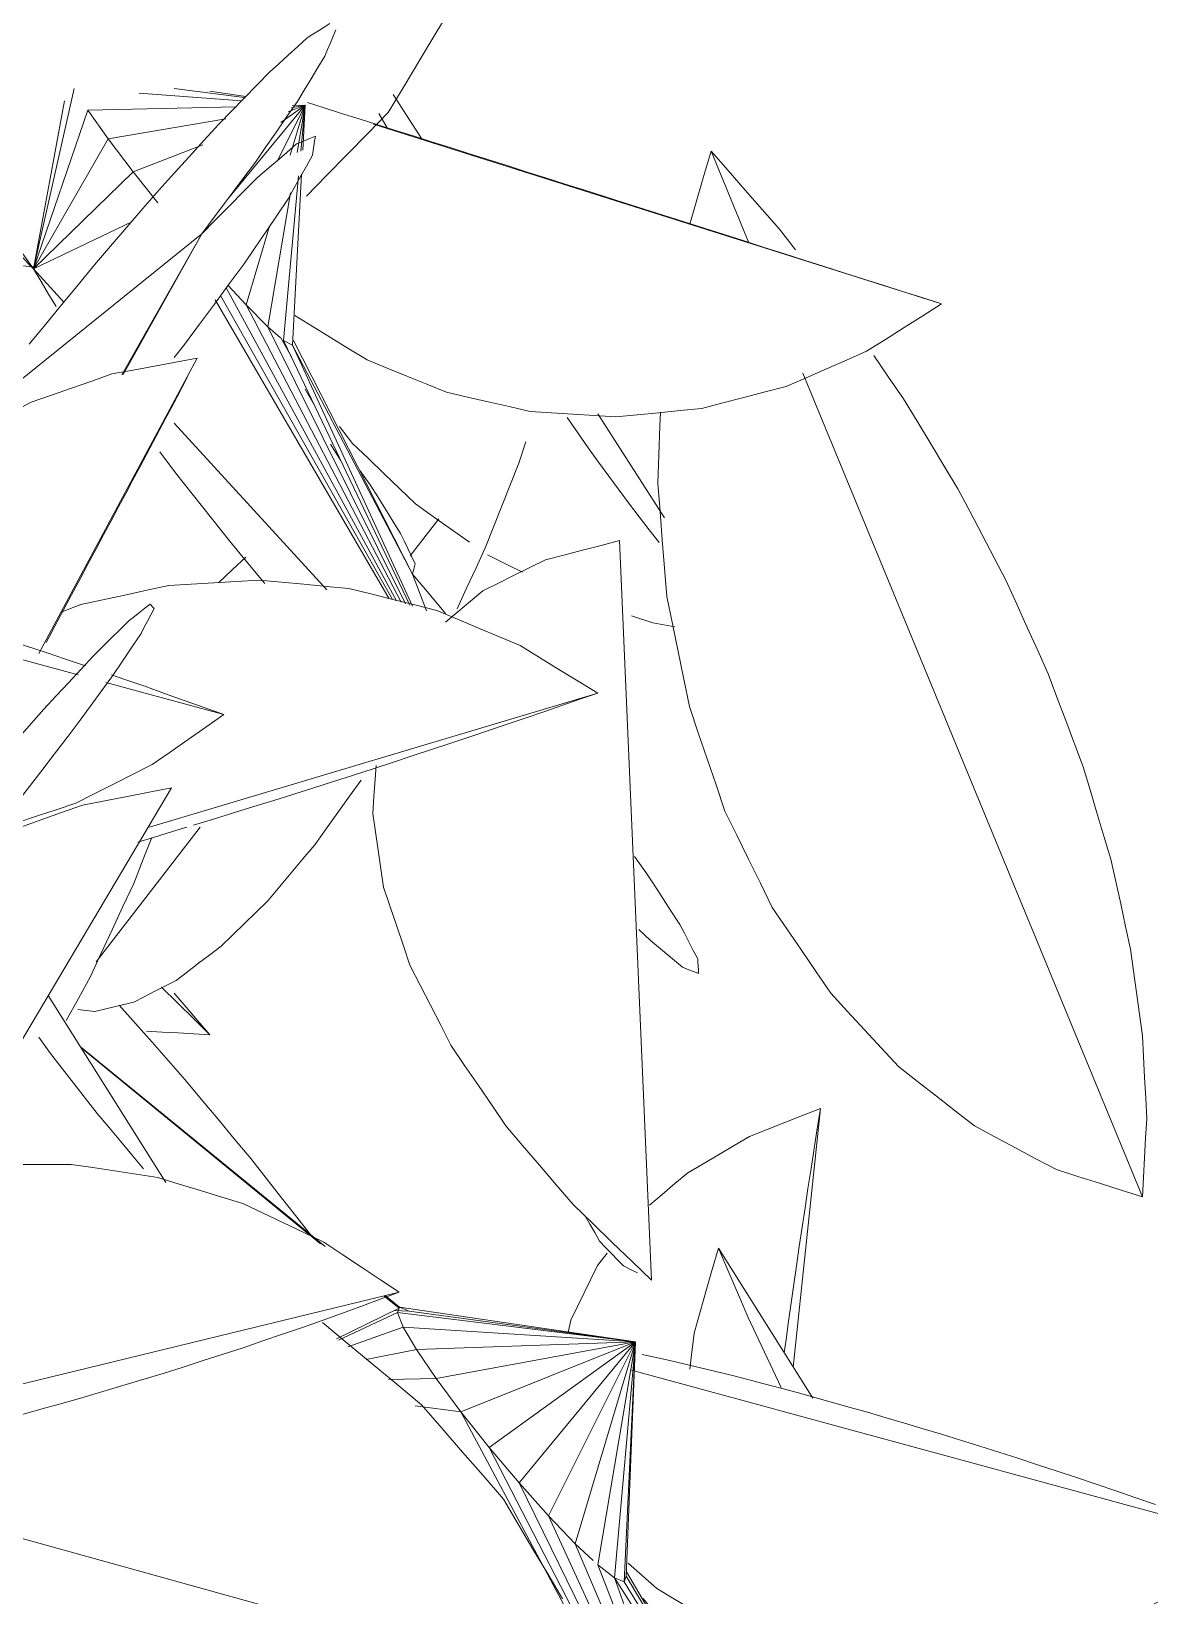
# Model space of a CAD drawing. Header units: metres. Extents: x 13.9 to 26.7, y -0.2 to 3.2.
# Drawn here: x 21.3169 to 21.3698, y 1.6369 to 1.7108 of the extents above; entities that cross this region are included whole.
import ezdxf

# ---------------------------------------------------------------- set-up
doc = ezdxf.new("R2010")
doc.units = ezdxf.units.M
doc.layers.add('Importações nas famílias', color=10, linetype='Continuous', lineweight=5)
doc.layers.add('Vegetação', color=7, linetype='Continuous', lineweight=5)

# ---------------------------------------------------------------- blocks, each defined once
blk = doc.blocks.new('Planta_pergolado_12200 - plantas pergolado_skp_Component_12-V2850-Corte 1')
at = {"layer": 'Importações nas famílias'}
for p, q in [((21.31831, 1.683365), (21.319242, 1.683725)), ((21.34368, 1.679542), (21.322499, 1.673196)), ((21.325522, 1.673581), (21.324574, 1.673293))]:
    blk.add_line(p, q, dxfattribs=at)
at = {"layer": 'Importações nas famílias', "flags": 128}
for points in [[(21.319242, 1.683725), (21.320283, 1.683951), (21.321323, 1.684177), (21.322364, 1.684403), (21.323405, 1.684629)], [(21.323405, 1.684629), (21.324469, 1.684694), (21.325534, 1.684758), (21.326599, 1.684822), (21.327663, 1.684886)], [(21.327663, 1.684886), (21.328727, 1.684787), (21.329791, 1.684688), (21.330855, 1.684589), (21.331919, 1.684489)], [(21.331919, 1.684489), (21.332957, 1.684229), (21.333995, 1.683968), (21.335033, 1.683708), (21.336071, 1.683448)], [(21.336071, 1.683448), (21.337058, 1.683032), (21.338046, 1.682617), (21.339034, 1.682201), (21.340022, 1.681786)], [(21.340022, 1.681786), (21.340936, 1.681225), (21.341851, 1.680664), (21.342765, 1.680103), (21.34368, 1.679542)], [(21.34368, 1.679542), (21.342833, 1.679249), (21.341986, 1.678955), (21.341139, 1.678661), (21.340292, 1.678367)], [(21.340292, 1.678367), (21.339404, 1.678068), (21.338517, 1.677769), (21.337629, 1.67747), (21.336742, 1.677171)], [(21.336742, 1.677171), (21.335824, 1.676869), (21.334906, 1.676568), (21.333988, 1.676266), (21.33307, 1.675965)], [(21.33307, 1.675965), (21.332131, 1.675665), (21.331193, 1.675365), (21.330254, 1.675064), (21.329316, 1.674764)], [(21.329316, 1.674764), (21.328368, 1.674468), (21.327419, 1.674173), (21.326471, 1.673877), (21.325522, 1.673581)], [(21.324252, 1.673196), (21.323626, 1.673006), (21.322679, 1.672718), (21.321948, 1.672496)]]:
    blk.add_lwpolyline(points, dxfattribs=at)
blk = doc.blocks.new('Planta_pergolado_12200 - plantas pergolado_skp_Component_12-V2851-Corte 1')
at = {"layer": 'Importações nas famílias'}
for p, q in [((21.324752, 1.695376), (21.317261, 1.681408)), ((21.30711, 1.685334), (21.307638, 1.686146)), ((21.303123, 1.667808), (21.303048, 1.668637))]:
    blk.add_line(p, q, dxfattribs=at)
at = {"layer": 'Importações nas famílias', "flags": 128}
for points in [[(21.320714, 1.69463), (21.321724, 1.694817), (21.322733, 1.695003), (21.323743, 1.695189), (21.324752, 1.695376)], [(21.316898, 1.693297), (21.317852, 1.69363), (21.318806, 1.693964), (21.31976, 1.694297), (21.320714, 1.69463)], [(21.324273, 1.694464), (21.324033, 1.694008), (21.323793, 1.693553)], [(21.323793, 1.693553), (21.323512, 1.693021), (21.32323, 1.692489), (21.322949, 1.691957), (21.322667, 1.691426)], [(21.313393, 1.691407), (21.314269, 1.691879), (21.315145, 1.692352), (21.316021, 1.692824), (21.316898, 1.693297)], [(21.310282, 1.689004), (21.31106, 1.689605), (21.311838, 1.690206), (21.312615, 1.690806), (21.313393, 1.691407)], [(21.322667, 1.691426), (21.322348, 1.690824), (21.322028, 1.690222), (21.321708, 1.68962), (21.321388, 1.689018)], [(21.307638, 1.686146), (21.308299, 1.686861), (21.30896, 1.687575), (21.309621, 1.68829), (21.310282, 1.689004)], [(21.321388, 1.689018), (21.321034, 1.688353), (21.320679, 1.687688), (21.320324, 1.687022), (21.31997, 1.686357)], [(21.31997, 1.686357), (21.319584, 1.685636), (21.319199, 1.684915), (21.318813, 1.684193), (21.318428, 1.683472)], [(21.318428, 1.683472), (21.318016, 1.682703), (21.317603, 1.681934)]]:
    blk.add_lwpolyline(points, dxfattribs=at)
blk = doc.blocks.new('Planta_pergolado_12200 - plantas pergolado_skp_Component_12-V2852-Corte 1')
at = {"layer": 'Importações nas famílias'}
for p, q in [((21.287726, 1.652357), (21.285959, 1.653798)), ((21.317541, 1.628042), (21.303025, 1.639881)), ((21.303251, 1.634663), (21.302457, 1.635189))]:
    blk.add_line(p, q, dxfattribs=at)
at = {"layer": 'Importações nas famílias', "flags": 128}
for points in [[(21.285959, 1.653798), (21.286717, 1.654005), (21.287474, 1.654213), (21.288231, 1.65442)], [(21.286936, 1.651306), (21.286692, 1.651929), (21.286448, 1.652552), (21.286204, 1.653175), (21.285959, 1.653798)], [(21.3108, 1.643564), (21.311379, 1.642678), (21.311958, 1.641793), (21.312537, 1.640908), (21.313116, 1.640023)], [(21.313116, 1.640023), (21.313596, 1.639066), (21.314077, 1.638109), (21.314558, 1.637152), (21.315039, 1.636195)], [(21.315039, 1.636195), (21.315411, 1.635189), (21.315782, 1.634183), (21.316154, 1.633176), (21.316526, 1.63217)], [(21.306624, 1.632719), (21.305781, 1.633205), (21.304938, 1.633691), (21.304094, 1.634177), (21.303251, 1.634663)], [(21.310156, 1.630955), (21.309273, 1.631396), (21.30839, 1.631837), (21.307507, 1.632278), (21.306624, 1.632719)], [(21.316526, 1.63217), (21.316779, 1.631138), (21.317033, 1.630106), (21.317287, 1.629074), (21.317541, 1.628042)], [(21.313808, 1.62939), (21.312895, 1.629781), (21.311982, 1.630173), (21.311069, 1.630564), (21.310156, 1.630955)], [(21.317541, 1.628042), (21.316607, 1.628379), (21.315674, 1.628716), (21.314741, 1.629053), (21.313808, 1.62939)]]:
    blk.add_lwpolyline(points, dxfattribs=at)
blk = doc.blocks.new('Planta_pergolado_12200 - plantas pergolado_skp_Component_17-V2853-Corte 1')
at = {"layer": 'Importações nas famílias'}
for p, q in [((21.313883, 1.692328), (21.324959, 1.701251)), ((21.321179, 1.694592), (21.324959, 1.701251)), ((21.32125, 1.69461), (21.324959, 1.701251)), ((21.323664, 1.695409), (21.324151, 1.69603))]:
    blk.add_line(p, q, dxfattribs=at)
at = {"layer": 'Importações nas famílias', "flags": 128}
for points in [[(21.331025, 1.711207), (21.330756, 1.711035), (21.330488, 1.710863), (21.330219, 1.710692), (21.32995, 1.71052)], [(21.32995, 1.71052), (21.329502, 1.710114), (21.329054, 1.709709), (21.328606, 1.709303), (21.328158, 1.708897)], [(21.330783, 1.709653), (21.330914, 1.709968), (21.331046, 1.710282), (21.331177, 1.710597), (21.331309, 1.710911)], [(21.329482, 1.707518), (21.329807, 1.708052), (21.330132, 1.708586), (21.330457, 1.709119), (21.330783, 1.709653)], [(21.328158, 1.708897), (21.327561, 1.708286), (21.326965, 1.707674), (21.326368, 1.707062), (21.325771, 1.70645)], [(21.327496, 1.704652), (21.327992, 1.705369), (21.328489, 1.706085), (21.328985, 1.706802), (21.329482, 1.707518)], [(21.325771, 1.70645), (21.325066, 1.705673), (21.324361, 1.704897), (21.323656, 1.70412), (21.32295, 1.703344)], [(21.329443, 1.705508), (21.328982, 1.705111), (21.328521, 1.704715), (21.32806, 1.704319), (21.327599, 1.703923)], [(21.330334, 1.70587), (21.330111, 1.705779), (21.329889, 1.705689), (21.329666, 1.705598), (21.329443, 1.705508)], [(21.330196, 1.704978), (21.330231, 1.705201), (21.330265, 1.705424), (21.3303, 1.705647), (21.330334, 1.70587)], [(21.324959, 1.701251), (21.325593, 1.702101), (21.326228, 1.702952), (21.326862, 1.703802), (21.327496, 1.704652)], [(21.329041, 1.702909), (21.32933, 1.703426), (21.329618, 1.703943), (21.329907, 1.704461), (21.330196, 1.704978)], [(21.327599, 1.703923), (21.326939, 1.703255), (21.326279, 1.702587), (21.325619, 1.701919), (21.324959, 1.701251)], [(21.32295, 1.703344), (21.322185, 1.702456), (21.32142, 1.701567), (21.320655, 1.700679), (21.31989, 1.699791)], [(21.326967, 1.699839), (21.327485, 1.700606), (21.328004, 1.701374), (21.328522, 1.702141), (21.329041, 1.702909)], [(21.31989, 1.699791), (21.319116, 1.698852), (21.318343, 1.697912), (21.31757, 1.696973), (21.316797, 1.696034)], [(21.324151, 1.69603), (21.324855, 1.696982), (21.325559, 1.697934), (21.326263, 1.698886), (21.326967, 1.699839)]]:
    blk.add_lwpolyline(points, dxfattribs=at)
blk = doc.blocks.new('Planta_pergolado_12200 - plantas pergolado_skp_Component_16-V2854-Corte 1')
for name in ['Planta_pergolado_12200 - plantas pergolado_skp_Component_17-V2853-Corte 1', 'Planta_pergolado_12200 - plantas pergolado_skp_Component_12-V2851-Corte 1', 'Planta_pergolado_12200 - plantas pergolado_skp_Component_12-V2850-Corte 1', 'Planta_pergolado_12200 - plantas pergolado_skp_Component_12-V2852-Corte 1']:
    blk.add_blockref(name, (0, 0))
blk = doc.blocks.new('Planta_pergolado_12200 - plantas pergolado_skp_-V2895-Corte 1')
blk.add_blockref('Planta_pergolado_12200 - plantas pergolado_skp_Component_16-V2854-Corte 1', (0, 0))
blk = doc.blocks.new('Planta_pergolado_12200 - plantas pergolado_skp_Component_12-V2707-Corte 1')
at = {"layer": 'Importações nas famílias'}
for p, q in [((21.334302, 1.040599), (21.305162, 1.033516)), ((21.30498, 1.032129), (21.304264, 1.032003))]:
    blk.add_line(p, q, dxfattribs=at)
at = {"layer": 'Importações nas famílias', "flags": 128}
for points in [[(21.313344, 1.046421), (21.313694, 1.046477), (21.314692, 1.046637)], [(21.314692, 1.046637), (21.315717, 1.046639), (21.316741, 1.046642), (21.317765, 1.046644), (21.318789, 1.046646)], [(21.318789, 1.046646), (21.319815, 1.046491), (21.320841, 1.046336), (21.321867, 1.04618), (21.322893, 1.046025)], [(21.322893, 1.046025), (21.323897, 1.045716), (21.324901, 1.045407), (21.325905, 1.045098), (21.326909, 1.044789)], [(21.326909, 1.044789), (21.327867, 1.044333), (21.328826, 1.043877), (21.329784, 1.043421), (21.330742, 1.042966)], [(21.330742, 1.042966), (21.331632, 1.042374), (21.332522, 1.041782), (21.333412, 1.04119), (21.334302, 1.040599)], [(21.334302, 1.040599), (21.33339, 1.040264), (21.332477, 1.039929), (21.331565, 1.039594), (21.330652, 1.039259)], [(21.330652, 1.039259), (21.329718, 1.038938), (21.328784, 1.038616), (21.327849, 1.038295), (21.326915, 1.037973)], [(21.326915, 1.037973), (21.325969, 1.037669), (21.325023, 1.037365), (21.324077, 1.03706), (21.323131, 1.036756)], [(21.323131, 1.036756), (21.322184, 1.036472), (21.321236, 1.036188), (21.320289, 1.035904), (21.319342, 1.03562)], [(21.319342, 1.03562), (21.318405, 1.03536), (21.317467, 1.035099), (21.31653, 1.034839), (21.315592, 1.034578)], [(21.315592, 1.034578), (21.314674, 1.034345), (21.313756, 1.034111), (21.312839, 1.033877), (21.311921, 1.033643)], [(21.311921, 1.033643), (21.311033, 1.033438), (21.310146, 1.033233), (21.309258, 1.033028), (21.308371, 1.032823)], [(21.308371, 1.032823), (21.307523, 1.03265), (21.306675, 1.032476), (21.305827, 1.032303), (21.30498, 1.032129)]]:
    blk.add_lwpolyline(points, dxfattribs=at)
blk = doc.blocks.new('Planta_pergolado_12200 - plantas pergolado_skp_Component_12-V87-Corte 1')
at = {"layer": 'Importações nas famílias'}
blk.add_line((16.543598, 0.869942), (16.565469, 0.833122), dxfattribs=at)
at = {"layer": 'Importações nas famílias', "flags": 128}
for points in [[(16.547801, 0.869132), (16.54675, 0.869334), (16.5457, 0.869537), (16.544649, 0.869739), (16.543598, 0.869942)], [(16.551823, 0.867701), (16.550817, 0.868058), (16.549812, 0.868416), (16.548806, 0.868774), (16.547801, 0.869132)], [(16.555569, 0.865682), (16.554633, 0.866187), (16.553696, 0.866691), (16.552759, 0.867196), (16.551823, 0.867701)], [(16.558953, 0.863123), (16.558107, 0.863763), (16.557261, 0.864403), (16.556415, 0.865042), (16.555569, 0.865682)], [(16.561894, 0.860085), (16.561158, 0.860844), (16.560423, 0.861604), (16.559688, 0.862364), (16.558953, 0.863123)], [(16.564323, 0.856637), (16.563716, 0.857499), (16.563108, 0.858361), (16.562501, 0.859223), (16.561894, 0.860085)], [(16.566184, 0.852862), (16.565719, 0.853806), (16.565253, 0.85475), (16.564788, 0.855694), (16.564323, 0.856637)], [(16.567432, 0.848848), (16.56712, 0.849851), (16.566808, 0.850855), (16.566496, 0.851859), (16.566184, 0.852862)], [(16.56804, 0.844688), (16.567888, 0.845728), (16.567736, 0.846768), (16.567584, 0.847808), (16.567432, 0.848848)], [(16.568015, 0.842585), (16.568027, 0.843637), (16.56804, 0.844688)]]:
    blk.add_lwpolyline(points, dxfattribs=at)
blk = doc.blocks.new('Planta_pergolado_12200 - plantas pergolado_skp_Component_17-V2938-Corte 1')
at = {"layer": 'Importações nas famílias', "flags": 128}
for points in [[(21.322522, 1.683746), (21.322275, 1.683554), (21.322029, 1.683362), (21.321783, 1.68317), (21.321536, 1.682978)], [(21.322711, 1.683536), (21.322664, 1.683589), (21.322616, 1.683641), (21.322569, 1.683694), (21.322522, 1.683746)], [(21.321536, 1.682978), (21.321108, 1.682554), (21.32068, 1.682131), (21.320251, 1.681707), (21.319823, 1.681283)], [(21.322093, 1.682362), (21.322248, 1.682655), (21.322402, 1.682949), (21.322557, 1.683243), (21.322711, 1.683536)], [(21.320709, 1.680303), (21.321055, 1.680818), (21.321401, 1.681332), (21.321747, 1.681847), (21.322093, 1.682362)], [(21.319823, 1.681283), (21.319242, 1.680657), (21.318661, 1.680031), (21.31808, 1.679404), (21.317499, 1.678778)], [(21.318653, 1.6775), (21.319167, 1.678201), (21.319681, 1.678902), (21.320195, 1.679602), (21.320709, 1.680303)], [(21.317499, 1.678778), (21.316804, 1.677992), (21.31611, 1.677205), (21.315415, 1.676419), (21.314721, 1.675633)], [(21.316065, 1.674145), (21.316712, 1.674984), (21.317359, 1.675823), (21.318006, 1.676662), (21.318653, 1.6775)]]:
    blk.add_lwpolyline(points, dxfattribs=at)
blk = doc.blocks.new('Planta_pergolado_12200 - plantas pergolado_skp_Component_16-V2939-Corte 1')
for name, p in [('Planta_pergolado_12200 - plantas pergolado_skp_Component_17-V2938-Corte 1', (0, 0)), ('Planta_pergolado_12200 - plantas pergolado_skp_Component_12-V2707-Corte 1', (0, 0.610611))]:
    blk.add_blockref(name, p)
at = {"extrusion": (0, 0, -1), "zscale": -1}
blk.add_blockref('Planta_pergolado_12200 - plantas pergolado_skp_Component_12-V87-Corte 1', (-37.867133, 0.805115), dxfattribs=at)
blk = doc.blocks.new('Planta_pergolado_12200 - plantas pergolado_skp_-V2967-Corte 1')
blk.add_blockref('Planta_pergolado_12200 - plantas pergolado_skp_Component_16-V2939-Corte 1', (0, 0))
blk = doc.blocks.new('Planta_pergolado_12200 - plantas pergolado_skp_-V2968-Corte 1')
for name in ['Planta_pergolado_12200 - plantas pergolado_skp_-V2967-Corte 1', 'Planta_pergolado_12200 - plantas pergolado_skp_-V2895-Corte 1']:
    blk.add_blockref(name, (0, 0))
blk = doc.blocks.new('Planta_pergolado_12200 - plantas pergolado_skp_Component_12-V1070-Corte 1')
at = {"layer": 'Importações nas famílias'}
for p, q in [((16.555806, 1.715436), (16.556587, 1.715682)), ((16.526616, 1.706165), (16.553465, 1.714662))]:
    blk.add_line(p, q, dxfattribs=at)
at = {"layer": 'Importações nas famílias', "flags": 128}
for points in [[(16.552475, 1.714385), (16.553307, 1.714648), (16.55414, 1.71491), (16.554973, 1.715173), (16.555806, 1.715436)], [(16.548972, 1.713277), (16.549847, 1.713554), (16.550723, 1.713831), (16.551599, 1.714108), (16.552475, 1.714385)], [(16.545337, 1.712126), (16.546246, 1.712414), (16.547154, 1.712702), (16.548063, 1.712989), (16.548972, 1.713277)], [(16.54161, 1.710943), (16.542542, 1.711239), (16.543473, 1.711534), (16.544405, 1.71183), (16.545337, 1.712126)], [(16.537832, 1.709742), (16.538777, 1.710042), (16.539721, 1.710343), (16.540665, 1.710643), (16.54161, 1.710943)], [(16.534046, 1.708537), (16.534993, 1.708838), (16.535939, 1.709139), (16.536886, 1.709441), (16.537832, 1.709742)], [(16.530294, 1.70734), (16.531232, 1.707639), (16.53217, 1.707938), (16.533108, 1.708237), (16.534046, 1.708537)], [(16.526616, 1.706165), (16.527536, 1.706459), (16.528455, 1.706752), (16.529374, 1.707046), (16.530294, 1.70734)], [(16.530156, 1.703922), (16.529271, 1.704482), (16.528386, 1.705043), (16.527501, 1.705604), (16.526616, 1.706165)], [(16.557187, 1.705611), (16.556363, 1.705106), (16.555497, 1.704575), (16.554632, 1.704045), (16.553766, 1.703514)], [(16.533962, 1.70226), (16.533011, 1.702675), (16.532059, 1.703091), (16.531108, 1.703506), (16.530156, 1.703922)], [(16.553766, 1.703514), (16.552829, 1.703131), (16.551892, 1.702748), (16.550954, 1.702365), (16.550017, 1.701982)], [(16.537946, 1.701218), (16.53695, 1.701478), (16.535954, 1.701739), (16.534958, 1.701999), (16.533962, 1.70226)], [(16.550017, 1.701982), (16.54903, 1.701756), (16.548043, 1.70153), (16.547056, 1.701304), (16.546068, 1.701078)], [(16.542013, 1.700821), (16.540996, 1.70092), (16.539979, 1.701019), (16.538963, 1.701119), (16.537946, 1.701218)], [(16.546068, 1.701078), (16.545055, 1.701013), (16.544041, 1.700949), (16.543027, 1.700885), (16.542013, 1.700821)]]:
    blk.add_lwpolyline(points, dxfattribs=at)
blk = doc.blocks.new('Planta_pergolado_12200 - plantas pergolado_skp_Component_12-V1071-Corte 1')
at = {"layer": 'Importações nas famílias'}
for p, q in [((16.55117, 1.713935), (16.552534, 1.716066)), ((16.552826, 1.714485), (16.553219, 1.715174)), ((16.539712, 1.696043), (16.542867, 1.70097)), ((16.55507, 1.700373), (16.554454, 1.699561)), ((16.541277, 1.69141), (16.540268, 1.691077)), ((16.540268, 1.691077), (16.53923, 1.690893))]:
    blk.add_line(p, q, dxfattribs=at)
at = {"layer": 'Importações nas famílias', "flags": 128}
for points in [[(16.543312, 1.69935), (16.54381, 1.700071), (16.544308, 1.700793)], [(16.541371, 1.696689), (16.541856, 1.697354), (16.542341, 1.698019), (16.542827, 1.698685), (16.543312, 1.69935)], [(16.554454, 1.699561), (16.553711, 1.698847), (16.552969, 1.698132), (16.552226, 1.697417), (16.551483, 1.696703)], [(16.539968, 1.694883), (16.540435, 1.695485), (16.540903, 1.696087), (16.541371, 1.696689)], [(16.551483, 1.696703), (16.550631, 1.696102), (16.549778, 1.695502), (16.548926, 1.694901)], [(16.548074, 1.6943), (16.547132, 1.693828), (16.546428, 1.693475)]]:
    blk.add_lwpolyline(points, dxfattribs=at)
blk = doc.blocks.new('Planta_pergolado_12200 - plantas pergolado_skp_Component_17-V3390-Corte 1')
at = {"layer": 'Importações nas famílias'}
for p, q in [((21.317007, 1.699598), (21.306875, 1.713852)), ((21.31893, 1.708137), (21.317007, 1.699598)), ((21.326965, 1.707707), (21.323664, 1.708134)), ((21.318476, 1.70754), (21.317007, 1.699598)), ((21.326859, 1.707554), (21.322008, 1.70791)), ((21.327047, 1.707754), (21.325349, 1.708008)), ((21.319582, 1.707102), (21.317007, 1.699598)), ((21.3266, 1.707261), (21.319582, 1.707102)), ((21.319582, 1.707102), (21.320533, 1.705754)), ((21.326104, 1.706699), (21.320533, 1.705754)), ((21.329847, 1.707334), (21.326223, 1.702952)), ((21.329847, 1.707334), (21.328544, 1.704715)), ((21.329847, 1.707334), (21.328697, 1.706515)), ((21.329847, 1.707334), (21.329051, 1.707025)), ((21.329847, 1.707334), (21.329149, 1.70497)), ((21.329847, 1.707334), (21.329187, 1.707222)), ((21.329847, 1.707334), (21.329255, 1.70732)), ((21.329847, 1.707334), (21.329472, 1.705102)), ((21.329651, 1.705174), (21.329847, 1.707334)), ((21.329847, 1.707334), (21.329735, 1.705209)), ((21.320533, 1.705754), (21.317007, 1.699598)), ((21.320533, 1.705754), (21.321718, 1.704184)), ((21.325008, 1.705459), (21.321718, 1.704184)), ((21.321718, 1.704184), (21.317007, 1.699598)), ((21.321718, 1.704184), (21.322881, 1.702719)), ((21.328835, 1.69621), (21.329544, 1.703996)), ((21.329676, 1.704074), (21.329251, 1.695988)), ((21.329153, 1.703203), (21.328088, 1.69686)), ((21.321656, 1.701828), (21.317007, 1.699598)), ((21.328161, 1.701624), (21.32706, 1.697895)), ((21.317007, 1.699598), (21.318445, 1.698024)), ((21.326111, 1.698711), (21.334169, 1.68391)), ((21.32706, 1.697895), (21.326198, 1.698833)), ((21.333828, 1.683997), (21.325591, 1.698143)), ((21.32585, 1.698344), (21.333976, 1.683968)), ((21.334386, 1.683838), (21.32706, 1.697895)), ((21.328088, 1.69686), (21.32706, 1.697895)), ((21.334602, 1.683766), (21.328088, 1.69686)), ((21.328685, 1.696341), (21.328088, 1.69686)), ((21.329201, 1.695442), (21.3287, 1.696341)), ((21.328835, 1.69621), (21.329251, 1.695988)), ((21.328835, 1.69621), (21.334792, 1.683702)), ((21.329251, 1.695988), (21.334929, 1.68516)), ((21.329251, 1.695988), (21.33493, 1.683656)), ((21.334929, 1.68516), (21.329305, 1.69621)), ((21.330285, 1.693166), (21.329853, 1.69391)), ((21.323664, 1.692311), (21.330876, 1.684416)), ((21.331526, 1.69056), (21.33105, 1.691315)), ((21.32298, 1.690943), (21.323726, 1.689953)), ((21.332919, 1.689389), (21.332443, 1.690064)), ((21.327134, 1.68568), (21.32794, 1.684718)), ((21.334929, 1.68516), (21.33559, 1.683436)), ((21.34598, 1.671039), (21.345423, 1.671815)), ((21.345629, 1.668369), (21.346171, 1.667835))]:
    blk.add_line(p, q, dxfattribs=at)
at = {"layer": 'Importações nas famílias', "flags": 128}
for points in [[(21.30405, 1.714619), (21.304763, 1.713703), (21.305477, 1.712787)], [(21.305477, 1.712787), (21.306245, 1.711845), (21.307014, 1.710903), (21.307782, 1.709961), (21.308551, 1.709019)], [(21.308551, 1.709019), (21.309322, 1.708116), (21.310093, 1.707212), (21.310864, 1.706309), (21.311635, 1.705405)], [(21.311635, 1.705405), (21.312356, 1.704602), (21.313077, 1.703799), (21.313798, 1.702995), (21.314519, 1.702192)], [(21.314519, 1.702192), (21.315141, 1.701543), (21.315763, 1.700895), (21.316385, 1.700246), (21.317007, 1.699598)], [(21.317007, 1.699598), (21.317365, 1.699004), (21.317722, 1.69841), (21.318079, 1.697816)], [(21.323726, 1.689953), (21.324578, 1.688885), (21.32543, 1.687816), (21.326282, 1.686748), (21.327134, 1.68568)], [(21.334365, 1.687095), (21.334003, 1.687668), (21.333642, 1.688242), (21.33328, 1.688815), (21.332919, 1.689389)], [(21.335051, 1.685652), (21.334879, 1.686013), (21.334708, 1.686373), (21.334536, 1.686734), (21.334365, 1.687095)], [(21.334929, 1.68516), (21.33496, 1.685283), (21.33499, 1.685406), (21.33502, 1.685529), (21.335051, 1.685652)], [(21.336482, 1.683308), (21.335706, 1.684234), (21.334929, 1.68516)], [(21.347568, 1.668591), (21.347171, 1.669203), (21.346774, 1.669815), (21.346377, 1.670427), (21.34598, 1.671039)], [(21.348411, 1.666968), (21.3482, 1.667374), (21.34799, 1.66778), (21.347779, 1.668185), (21.347568, 1.668591)], [(21.346171, 1.667835), (21.34655, 1.667521), (21.34693, 1.667206), (21.347309, 1.666892), (21.347688, 1.666577)], [(21.348452, 1.666282), (21.348442, 1.666453), (21.348432, 1.666625), (21.348422, 1.666797), (21.348411, 1.666968)], [(21.347688, 1.666577), (21.347879, 1.666503), (21.34807, 1.666429), (21.348261, 1.666356), (21.348452, 1.666282)]]:
    blk.add_lwpolyline(points, dxfattribs=at)
blk = doc.blocks.new('Planta_pergolado_12200 - plantas pergolado_skp_Component_16-V3391-Corte 1')
blk.add_blockref('Planta_pergolado_12200 - plantas pergolado_skp_Component_17-V3390-Corte 1', (0, 0))
at = {"extrusion": (0, 0, -1), "zscale": -0.9999999999999999}
for name in ['Planta_pergolado_12200 - plantas pergolado_skp_Component_12-V1070-Corte 1', 'Planta_pergolado_12200 - plantas pergolado_skp_Component_12-V1071-Corte 1']:
    blk.add_blockref(name, (-37.88655, -0.008219), dxfattribs=at)
blk = doc.blocks.new('Planta_pergolado_12200 - plantas pergolado_skp_Component_12-V3400-Corte 1')
at = {"layer": 'Importações nas famílias'}
blk.add_line((21.323664, 1.665351), (21.325346, 1.663377), dxfattribs=at)
at = {"layer": 'Importações nas famílias', "flags": 128}
for points in [[(21.325346, 1.663377), (21.324584, 1.664132), (21.323822, 1.664888), (21.32306, 1.665643)], [(21.322347, 1.663559), (21.323097, 1.663513), (21.323847, 1.663468), (21.324596, 1.663422), (21.325346, 1.663377)]]:
    blk.add_lwpolyline(points, dxfattribs=at)
blk = doc.blocks.new('Planta_pergolado_12200 - plantas pergolado_skp_Component_12-V3401-Corte 1')
at = {"layer": 'Importações nas famílias'}
for p, q in [((21.352921, 1.64767), (21.354208, 1.659898)), ((21.344133, 1.653054), (21.343669, 1.652469)), ((21.342417, 1.649893), (21.342284, 1.6493)), ((21.3525, 1.648339), (21.352584, 1.648973))]:
    blk.add_line(p, q, dxfattribs=at)
at = {"layer": 'Importações nas famílias', "flags": 128}
for points in [[(21.354208, 1.659898), (21.35337, 1.659566), (21.352531, 1.659233), (21.351693, 1.658901), (21.350855, 1.658568)], [(21.353619, 1.656115), (21.353766, 1.657061), (21.353913, 1.658007), (21.35406, 1.658952), (21.354208, 1.659898)], [(21.350855, 1.658568), (21.350126, 1.658141), (21.349397, 1.657713), (21.348667, 1.657286), (21.347938, 1.656858)], [(21.347938, 1.656858), (21.347334, 1.656346), (21.346731, 1.655834), (21.346127, 1.655322)], [(21.353076, 1.65246), (21.353212, 1.653373), (21.353348, 1.654287), (21.353484, 1.655201), (21.353619, 1.656115)], [(21.343669, 1.652469), (21.343356, 1.651825), (21.343043, 1.651181), (21.34273, 1.650537), (21.342417, 1.649893)], [(21.352584, 1.648973), (21.352707, 1.649845), (21.35283, 1.650716), (21.352953, 1.651588), (21.353076, 1.65246)], [(21.349652, 1.631854), (21.350391, 1.63125), (21.351131, 1.630646)]]:
    blk.add_lwpolyline(points, dxfattribs=at)
blk = doc.blocks.new('Planta_pergolado_12200 - plantas pergolado_skp_Component_12-V3402-Corte 1')
at = {"layer": 'Importações nas famílias'}
for p, q in [((21.37057, 1.640644), (21.345273, 1.647524)), ((21.371336, 1.637146), (21.372122, 1.637695)), ((21.360227, 1.633466), (21.360876, 1.633572)), ((21.363056, 1.633931), (21.364, 1.634087))]:
    blk.add_line(p, q, dxfattribs=at)
at = {"layer": 'Importações nas famílias', "flags": 128}
for points in [[(21.347098, 1.647983), (21.346442, 1.648123), (21.345785, 1.648263)], [(21.34999, 1.647288), (21.349267, 1.647462), (21.348544, 1.647635), (21.347821, 1.647809), (21.347098, 1.647983)], [(21.353116, 1.646469), (21.352334, 1.646674), (21.351553, 1.646879), (21.350771, 1.647084), (21.34999, 1.647288)], [(21.356443, 1.645533), (21.355611, 1.645767), (21.354779, 1.646001), (21.353948, 1.646235), (21.353116, 1.646469)], [(21.359932, 1.644492), (21.35906, 1.644752), (21.358188, 1.645012), (21.357315, 1.645273), (21.356443, 1.645533)], [(21.363546, 1.643356), (21.362643, 1.64364), (21.361739, 1.643924), (21.360836, 1.644208), (21.359932, 1.644492)], [(21.367244, 1.642138), (21.36632, 1.642443), (21.365395, 1.642747), (21.364471, 1.643051), (21.363546, 1.643356)], [(21.37005, 1.641174), (21.369115, 1.641495), (21.368179, 1.641817), (21.367244, 1.642138)], [(21.345121, 1.638398), (21.345796, 1.637802), (21.346471, 1.637207)], [(21.346471, 1.637207), (21.347239, 1.636747), (21.348007, 1.636287), (21.348774, 1.635827), (21.349542, 1.635368)], [(21.367732, 1.635323), (21.368633, 1.635779), (21.369534, 1.636235), (21.370435, 1.63669), (21.371336, 1.637146)], [(21.349542, 1.635368), (21.350385, 1.635054), (21.351227, 1.634741), (21.35207, 1.634427), (21.352912, 1.634114)], [(21.364, 1.634087), (21.364933, 1.634396), (21.365866, 1.634705), (21.366799, 1.635014), (21.367732, 1.635323)], [(21.352912, 1.634114), (21.35381, 1.633954), (21.354707, 1.633794), (21.355604, 1.633634), (21.356502, 1.633475)], [(21.356502, 1.633475), (21.357433, 1.633472), (21.358364, 1.63347), (21.359296, 1.633468), (21.360227, 1.633466)]]:
    blk.add_lwpolyline(points, dxfattribs=at)
blk = doc.blocks.new('Planta_pergolado_12200 - plantas pergolado_skp_Component_12-V3403-Corte 1')
at = {"layer": 'Importações nas famílias'}
blk.add_line((21.353846, 1.646201), (21.349385, 1.653289), dxfattribs=at)
at = {"layer": 'Importações nas famílias', "flags": 128}
for points in [[(21.349385, 1.653289), (21.349098, 1.652288), (21.348811, 1.651286), (21.348525, 1.650284), (21.348238, 1.649282)], [(21.350779, 1.650049), (21.350431, 1.650859), (21.350082, 1.651669), (21.349733, 1.652479), (21.349385, 1.653289)], [(21.352348, 1.646703), (21.351956, 1.64754), (21.351564, 1.648376), (21.351171, 1.649213), (21.350779, 1.650049)], [(21.348238, 1.649282), (21.348111, 1.648244), (21.348029, 1.647578)], [(21.348997, 1.635757), (21.349349, 1.634753), (21.3497, 1.633749), (21.350052, 1.632746)], [(21.350052, 1.632746), (21.350552, 1.631802), (21.351052, 1.630858)], [(21.360961, 1.631509), (21.360519, 1.632191), (21.359983, 1.633018)]]:
    blk.add_lwpolyline(points, dxfattribs=at)
blk = doc.blocks.new('Planta_pergolado_12200 - plantas pergolado_skp_Component_12-V3404-Corte 1')
at = {"layer": 'Importações nas famílias'}
for p, q in [((21.33996, 1.690419), (21.340291, 1.691416)), ((21.336163, 1.687784), (21.334808, 1.686031)), ((21.324883, 1.673196), (21.319965, 1.666835))]:
    blk.add_line(p, q, dxfattribs=at)
at = {"layer": 'Importações nas famílias', "flags": 128}
for points in [[(21.338381, 1.686437), (21.338776, 1.687433), (21.339171, 1.688428), (21.339566, 1.689424), (21.33996, 1.690419)], [(21.327044, 1.685972), (21.326404, 1.685375), (21.325764, 1.684778)], [(21.337032, 1.683523), (21.337482, 1.684495), (21.337932, 1.685466), (21.338381, 1.686437)], [(21.330303, 1.672363), (21.330851, 1.67313), (21.331399, 1.673897), (21.331947, 1.674664), (21.332495, 1.675431)], [(21.328081, 1.669722), (21.328636, 1.670382), (21.329192, 1.671043), (21.329748, 1.671703), (21.330303, 1.672363)], [(21.325879, 1.66757), (21.32643, 1.668108), (21.32698, 1.668646), (21.32753, 1.669184), (21.328081, 1.669722)], [(21.323751, 1.665957), (21.324283, 1.66636), (21.324815, 1.666763), (21.325347, 1.667166), (21.325879, 1.66757)], [(21.321745, 1.664921), (21.322246, 1.66518), (21.322748, 1.665439), (21.323249, 1.665698), (21.323751, 1.665957)], [(21.319098, 1.664575), (21.319504, 1.664531), (21.319909, 1.664487)], [(21.319909, 1.664487), (21.320368, 1.664595), (21.320827, 1.664704), (21.321286, 1.664812), (21.321745, 1.664921)]]:
    blk.add_lwpolyline(points, dxfattribs=at)
blk = doc.blocks.new('Planta_pergolado_12200 - plantas pergolado_skp_Component_17-V3405-Corte 1')
at = {"layer": 'Importações nas famílias'}
for p, q in [((21.330797, 1.653371), (21.319224, 1.662814)), ((21.31924, 1.662789), (21.33058, 1.653494)), ((21.33429, 1.650453), (21.331339, 1.649011)), ((21.333567, 1.651046), (21.33429, 1.650453)), ((21.334309, 1.650505), (21.33363, 1.65106)), ((21.33429, 1.650453), (21.334214, 1.650246)), ((21.334309, 1.650505), (21.33429, 1.650453)), ((21.345464, 1.648867), (21.334309, 1.650505)), ((21.334767, 1.650322), (21.334309, 1.650505)), ((21.334214, 1.650246), (21.331426, 1.648949)), ((21.334072, 1.650347), (21.334767, 1.650322)), ((21.345464, 1.648867), (21.334214, 1.650246)), ((21.334214, 1.650246), (21.334486, 1.649562)), ((21.345464, 1.648867), (21.334767, 1.650322)), ((21.334486, 1.649562), (21.331876, 1.648632)), ((21.345464, 1.648867), (21.334486, 1.649562)), ((21.334486, 1.649562), (21.335109, 1.6485)), ((21.335109, 1.6485), (21.332729, 1.64803)), ((21.345464, 1.648867), (21.335109, 1.6485)), ((21.335109, 1.6485), (21.336039, 1.647132)), ((21.345464, 1.648867), (21.336039, 1.647132)), ((21.345464, 1.648867), (21.337213, 1.645552)), ((21.345464, 1.648867), (21.338552, 1.643867)), ((21.345464, 1.648867), (21.339963, 1.642191)), ((21.345464, 1.648867), (21.34135, 1.64064)), ((21.345464, 1.648867), (21.34262, 1.639319)), ((21.343685, 1.638318), (21.345464, 1.648867)), ((21.345464, 1.648867), (21.344473, 1.637704)), ((21.345464, 1.648867), (21.344931, 1.637521)), ((21.345464, 1.648867), (21.345026, 1.63778)), ((21.336039, 1.647132), (21.333786, 1.647076)), ((21.336039, 1.647132), (21.337213, 1.645552)), ((21.337213, 1.645552), (21.335053, 1.645839)), ((21.344303, 1.632278), (21.337213, 1.645552)), ((21.338552, 1.643867), (21.337213, 1.645552)), ((21.339963, 1.642191), (21.338552, 1.643867)), ((21.338552, 1.643867), (21.344711, 1.631918)), ((21.34135, 1.64064), (21.339963, 1.642191)), ((21.339963, 1.642191), (21.345021, 1.63188)), ((21.3454, 1.631833), (21.34135, 1.64064)), ((21.34262, 1.639319), (21.34135, 1.64064)), ((21.345824, 1.631781), (21.34262, 1.639319)), ((21.343471, 1.638519), (21.34262, 1.639319)), ((21.343685, 1.638318), (21.344473, 1.637704)), ((21.343685, 1.638318), (21.346311, 1.631577)), ((21.34914, 1.631029), (21.345035, 1.637988)), ((21.344473, 1.637704), (21.344931, 1.637521)), ((21.344473, 1.637704), (21.348657, 1.631142)), ((21.344473, 1.637704), (21.346656, 1.631611)), ((21.344931, 1.637521), (21.345026, 1.63778)), ((21.348887, 1.631088), (21.344931, 1.637521)), ((21.349055, 1.631049), (21.345026, 1.63778))]:
    blk.add_line(p, q, dxfattribs=at)
at = {"layer": 'Importações nas famílias', "flags": 128}
for points in [[(21.324164, 1.661275), (21.323388, 1.662154), (21.322612, 1.663032), (21.321835, 1.663911), (21.321059, 1.66479)], [(21.327277, 1.657535), (21.326499, 1.65847), (21.325721, 1.659405), (21.324942, 1.66034), (21.324164, 1.661275)], [(21.330187, 1.653824), (21.32946, 1.654752), (21.328732, 1.65568), (21.328005, 1.656607), (21.327277, 1.657535)], [(21.348795, 1.632994), (21.348053, 1.633928), (21.347312, 1.634862), (21.34657, 1.635796), (21.345828, 1.636731)], [(21.350097, 1.631241), (21.349446, 1.632117), (21.348795, 1.632994)]]:
    blk.add_lwpolyline(points, dxfattribs=at)
blk = doc.blocks.new('Planta_pergolado_12200 - plantas pergolado_skp_Component_16-V3406-Corte 1')
for name in ['Planta_pergolado_12200 - plantas pergolado_skp_Component_12-V3404-Corte 1', 'Planta_pergolado_12200 - plantas pergolado_skp_Component_12-V3400-Corte 1', 'Planta_pergolado_12200 - plantas pergolado_skp_Component_17-V3405-Corte 1', 'Planta_pergolado_12200 - plantas pergolado_skp_Component_12-V3401-Corte 1', 'Planta_pergolado_12200 - plantas pergolado_skp_Component_12-V3403-Corte 1', 'Planta_pergolado_12200 - plantas pergolado_skp_Component_12-V3402-Corte 1']:
    blk.add_blockref(name, (0, 0))
blk = doc.blocks.new('Planta_pergolado_12200 - plantas pergolado_skp_-V3430-Corte 1')
for name in ['Planta_pergolado_12200 - plantas pergolado_skp_Component_16-V3391-Corte 1', 'Planta_pergolado_12200 - plantas pergolado_skp_Component_16-V3406-Corte 1']:
    blk.add_blockref(name, (0, 0))
blk = doc.blocks.new('Planta_pergolado_12200 - plantas pergolado_skp_Component_12-V3485-Corte 1')
at = {"layer": 'Importações nas famílias'}
for p, q in [((21.298379, 1.686994), (21.297723, 1.687134)), ((21.319116, 1.680399), (21.298849, 1.685911)), ((21.319461, 1.680828), (21.318525, 1.68115)), ((21.326009, 1.678524), (21.320428, 1.680042)), ((21.303351, 1.673438), (21.304193, 1.673125)), ((21.311508, 1.672477), (21.312139, 1.672581))]:
    blk.add_line(p, q, dxfattribs=at)
at = {"layer": 'Importações nas famílias', "flags": 128}
for points in [[(21.301271, 1.6863), (21.300548, 1.686473), (21.299825, 1.686647), (21.299102, 1.68682), (21.298379, 1.686994)], [(21.304397, 1.68548), (21.303616, 1.685685), (21.302834, 1.68589), (21.302052, 1.686095), (21.301271, 1.6863)], [(21.307724, 1.684545), (21.306892, 1.684778), (21.306061, 1.685012), (21.305229, 1.685246), (21.304397, 1.68548)], [(21.311213, 1.683503), (21.310341, 1.683763), (21.309469, 1.684024), (21.308596, 1.684284), (21.307724, 1.684545)], [(21.314827, 1.682367), (21.313924, 1.682651), (21.31302, 1.682935), (21.312117, 1.683219), (21.311213, 1.683503)], [(21.318525, 1.68115), (21.317601, 1.681454), (21.316676, 1.681758), (21.315752, 1.682063), (21.314827, 1.682367)], [(21.322266, 1.679864), (21.321331, 1.680185), (21.3207, 1.680402)], [(21.326009, 1.678524), (21.325073, 1.678859), (21.324138, 1.679194), (21.323202, 1.679529), (21.322266, 1.679864)], [(21.322617, 1.676157), (21.323465, 1.676749), (21.324313, 1.677341), (21.325161, 1.677933), (21.326009, 1.678524)], [(21.319013, 1.674334), (21.319914, 1.67479), (21.320815, 1.675246), (21.321716, 1.675702), (21.322617, 1.676157)], [(21.315281, 1.673098), (21.316214, 1.673407), (21.317147, 1.673716), (21.31808, 1.674025), (21.319013, 1.674334)], [(21.304193, 1.673125), (21.305091, 1.672965), (21.305988, 1.672805), (21.306886, 1.672646), (21.307783, 1.672486)], [(21.307783, 1.672486), (21.308714, 1.672484), (21.309645, 1.672481), (21.310577, 1.672479), (21.311508, 1.672477)]]:
    blk.add_lwpolyline(points, dxfattribs=at)
blk = doc.blocks.new('Planta_pergolado_12200 - plantas pergolado_skp_Component_12-V3486-Corte 1')
at = {"layer": 'Importações nas famílias'}
for p, q in [((21.305127, 1.685212), (21.300666, 1.692301)), ((21.323266, 1.656392), (21.3177, 1.665235)), ((21.317811, 1.662506), (21.317258, 1.663264))]:
    blk.add_line(p, q, dxfattribs=at)
at = {"layer": 'Importações nas famílias', "flags": 128}
for points in [[(21.300608, 1.692099), (21.300379, 1.691299), (21.300093, 1.690297), (21.299806, 1.689295), (21.299519, 1.688294)], [(21.302061, 1.68906), (21.301712, 1.68987), (21.301363, 1.69068), (21.301014, 1.691491), (21.300666, 1.692301)], [(21.303629, 1.685714), (21.303237, 1.686551), (21.302845, 1.687387), (21.302453, 1.688224), (21.302061, 1.68906)], [(21.299519, 1.688294), (21.299392, 1.687255), (21.29931, 1.686589)], [(21.30063, 1.673764), (21.300982, 1.672761), (21.301333, 1.671757)], [(21.301333, 1.671757), (21.301833, 1.670813), (21.302333, 1.66987), (21.302833, 1.668926), (21.303333, 1.667982)], [(21.303333, 1.667982), (21.30397, 1.66712), (21.304606, 1.666258), (21.305243, 1.665397)], [(21.320023, 1.659666), (21.31947, 1.660376), (21.318917, 1.661086), (21.318364, 1.661796), (21.317811, 1.662506)], [(21.322209, 1.657047), (21.321663, 1.657701), (21.321116, 1.658356), (21.32057, 1.659011), (21.320023, 1.659666)], [(21.313574, 1.658289), (21.314249, 1.657928), (21.315195, 1.657424)]]:
    blk.add_lwpolyline(points, dxfattribs=at)
blk = doc.blocks.new('Planta_pergolado_12200 - plantas pergolado_skp_Component_16-V3488-Corte 1')
for name in ['Planta_pergolado_12200 - plantas pergolado_skp_Component_12-V3486-Corte 1', 'Planta_pergolado_12200 - plantas pergolado_skp_Component_12-V3485-Corte 1']:
    blk.add_blockref(name, (0, 0))
blk = doc.blocks.new('Planta_pergolado_12200 - plantas pergolado_skp_-V3518-Corte 1')
blk.add_blockref('Planta_pergolado_12200 - plantas pergolado_skp_Component_16-V3488-Corte 1', (0, 0))
blk = doc.blocks.new('Planta_pergolado_12200 - plantas pergolado_skp_Component_12-V3586-Corte 1')
at = {"layer": 'Importações nas famílias'}
blk.add_line((21.344715, 1.68675), (21.346221, 1.651784), dxfattribs=at)
at = {"layer": 'Importações nas famílias', "flags": 128}
for points in [[(21.341207, 1.685842), (21.342084, 1.686069), (21.342961, 1.686296), (21.343838, 1.686523), (21.344715, 1.68675)], [(21.338246, 1.684381), (21.338986, 1.684746), (21.339726, 1.685112), (21.340467, 1.685477), (21.341207, 1.685842)], [(21.336489, 1.682894), (21.337075, 1.68339), (21.33766, 1.683885), (21.338246, 1.684381)], [(21.333048, 1.673853), (21.333105, 1.674658), (21.333161, 1.675463), (21.333206, 1.67611)], [(21.333562, 1.67036), (21.333434, 1.671233), (21.333305, 1.672106), (21.333177, 1.67298), (21.333048, 1.673853)], [(21.334804, 1.666676), (21.334493, 1.667597), (21.334183, 1.668518), (21.333873, 1.669439), (21.333562, 1.67036)], [(21.336743, 1.662888), (21.336258, 1.663835), (21.335774, 1.664782), (21.335289, 1.665729), (21.334804, 1.666676)], [(21.339336, 1.659084), (21.338688, 1.660035), (21.338039, 1.660986), (21.337391, 1.661937), (21.336743, 1.662888)], [(21.342519, 1.655354), (21.341724, 1.656286), (21.340928, 1.657219), (21.340132, 1.658151), (21.339336, 1.659084)], [(21.346221, 1.651784), (21.345295, 1.652677), (21.34437, 1.653569), (21.343445, 1.654461), (21.342519, 1.655354)], [(21.343077, 1.654845), (21.343307, 1.654436), (21.343538, 1.654028), (21.343769, 1.653619)], [(21.343769, 1.653619), (21.344051, 1.653329), (21.344333, 1.653039), (21.344615, 1.652749), (21.344897, 1.652458)], [(21.344897, 1.652458), (21.345228, 1.65229), (21.345559, 1.652121)]]:
    blk.add_lwpolyline(points, dxfattribs=at)
blk = doc.blocks.new('Planta_pergolado_12200 - plantas pergolado_skp_Component_17-V3589-Corte 1')
at = {"layer": 'Importações nas famílias'}
blk.add_line((21.312532, 1.640651), (21.343526, 1.632063), dxfattribs=at)
at = {"layer": 'Importações nas famílias', "flags": 128}
for points in [[(21.335358, 1.645882), (21.334186, 1.646856), (21.333013, 1.64783), (21.331841, 1.648804), (21.330668, 1.649778)], [(21.339228, 1.641425), (21.33826, 1.642539), (21.337293, 1.643653), (21.336325, 1.644768), (21.335358, 1.645882)], [(21.342014, 1.636712), (21.341317, 1.63789), (21.340621, 1.639068), (21.339924, 1.640247), (21.339228, 1.641425)]]:
    blk.add_lwpolyline(points, dxfattribs=at)
blk = doc.blocks.new('Planta_pergolado_12200 - plantas pergolado_skp_Component_16-V3590-Corte 1')
for name in ['Planta_pergolado_12200 - plantas pergolado_skp_Component_12-V3586-Corte 1', 'Planta_pergolado_12200 - plantas pergolado_skp_Component_17-V3589-Corte 1']:
    blk.add_blockref(name, (0, 0))
blk = doc.blocks.new('Planta_pergolado_12200 - plantas pergolado_skp_-V3599-Corte 1')
blk.add_blockref('Planta_pergolado_12200 - plantas pergolado_skp_Component_16-V3590-Corte 1', (0, 0))
blk = doc.blocks.new('Planta_pergolado_12200 - plantas pergolado_skp_-V3600-Corte 1')
blk.add_blockref('Planta_pergolado_12200 - plantas pergolado_skp_-V3599-Corte 1', (0, 0))
blk = doc.blocks.new('Planta_pergolado_12200 - plantas pergolado_skp_Component_12-V1448-Corte 1')
at = {"layer": 'Importações nas famílias'}
for p, q in [((16.535719, 1.709046), (16.537512, 1.713392)), ((16.533517, 1.708725), (16.534279, 1.709705)), ((16.517108, 1.663943), (16.533179, 1.702891))]:
    blk.add_line(p, q, dxfattribs=at)
at = {"layer": 'Importações nas famílias', "flags": 128}
for points in [[(16.534279, 1.709705), (16.535087, 1.710627), (16.535895, 1.711549), (16.536704, 1.71247), (16.537512, 1.713392)], [(16.537512, 1.713392), (16.537878, 1.71213), (16.538244, 1.710868), (16.538516, 1.709931)], [(16.52841, 1.701675), (16.529116, 1.702703), (16.529822, 1.70373)], [(16.52584, 1.69742), (16.526483, 1.698484), (16.527125, 1.699548), (16.527768, 1.700611), (16.52841, 1.701675)], [(16.539902, 1.70104), (16.539927, 1.700378), (16.539979, 1.699033), (16.540032, 1.697688)], [(16.523552, 1.693068), (16.524124, 1.694156), (16.524696, 1.695244), (16.525268, 1.696332), (16.52584, 1.69742)], [(16.540032, 1.697688), (16.539923, 1.696349), (16.539814, 1.69501), (16.539706, 1.69367), (16.539597, 1.692331)], [(16.521572, 1.688667), (16.522067, 1.689767), (16.522562, 1.690868), (16.523057, 1.691968), (16.523552, 1.693068)], [(16.539597, 1.692331), (16.539331, 1.691028), (16.539064, 1.689726), (16.538797, 1.688424), (16.53853, 1.687121)], [(16.51992, 1.684266), (16.520333, 1.685366), (16.520746, 1.686467), (16.521159, 1.687567), (16.521572, 1.688667)], [(16.53853, 1.687121), (16.538112, 1.685886), (16.537693, 1.684652), (16.537275, 1.683417), (16.536856, 1.682182)], [(16.518617, 1.679914), (16.518943, 1.681002), (16.519269, 1.68209), (16.519594, 1.683178), (16.51992, 1.684266)], [(16.536856, 1.682182), (16.536296, 1.681044), (16.535735, 1.679905), (16.535174, 1.678767), (16.534614, 1.677629)], [(16.517675, 1.675659), (16.517911, 1.676723), (16.518146, 1.677787), (16.518381, 1.67885), (16.518617, 1.679914)], [(16.534614, 1.677629), (16.533924, 1.676613), (16.533234, 1.675598), (16.532545, 1.674583), (16.531855, 1.673568)], [(16.517107, 1.671549), (16.517249, 1.672577), (16.517391, 1.673604), (16.517533, 1.674632), (16.517675, 1.675659)], [(16.531855, 1.673568), (16.531053, 1.6727), (16.530251, 1.671832), (16.529448, 1.670964), (16.528646, 1.670096)], [(16.516917, 1.667629), (16.516964, 1.668609), (16.517012, 1.669589), (16.517059, 1.670569), (16.517107, 1.671549)], [(16.528646, 1.670096), (16.52775, 1.669395), (16.526854, 1.668695), (16.525958, 1.667994), (16.525061, 1.667293)], [(16.517108, 1.663943), (16.51706, 1.664864), (16.517012, 1.665786), (16.516965, 1.666707), (16.516917, 1.667629)], [(16.525061, 1.667293), (16.524092, 1.666776), (16.523123, 1.66626), (16.522154, 1.665743), (16.521185, 1.665226)], [(16.521185, 1.665226), (16.520166, 1.664905), (16.519147, 1.664584), (16.518127, 1.664263), (16.517108, 1.663943)]]:
    blk.add_lwpolyline(points, dxfattribs=at)
blk = doc.blocks.new('Planta_pergolado_12200 - plantas pergolado_skp_Component_12-V1449-Corte 1')
at = {"layer": 'Importações nas famílias', "flags": 128}
for points in [[(16.564799, 1.678764), (16.56435, 1.679914), (16.563949, 1.680939)], [(16.566849, 1.674357), (16.566336, 1.675459), (16.565824, 1.67656), (16.565311, 1.677662), (16.564799, 1.678764)], [(16.567989, 1.672274), (16.567419, 1.673316), (16.566849, 1.674357)]]:
    blk.add_lwpolyline(points, dxfattribs=at)
blk = doc.blocks.new('Planta_pergolado_12200 - plantas pergolado_skp_Component_17-V3653-Corte 1')
at = {"layer": 'Importações nas famílias'}
blk.add_line((21.317164, 1.699679), (21.315986, 1.699798), dxfattribs=at)
at = {"layer": 'Importações nas famílias', "flags": 128}
for points in [[(21.336785, 1.711994), (21.336032, 1.710743), (21.335279, 1.709491), (21.334527, 1.70824), (21.333774, 1.706988)], [(21.333774, 1.706988), (21.332807, 1.706002), (21.33184, 1.705016), (21.330874, 1.70403), (21.329907, 1.703043)]]:
    blk.add_lwpolyline(points, dxfattribs=at)
blk = doc.blocks.new('Planta_pergolado_12200 - plantas pergolado_skp_Component_16-V3654-Corte 1')
blk.add_blockref('Planta_pergolado_12200 - plantas pergolado_skp_Component_17-V3653-Corte 1', (0, 0))
at = {"extrusion": (0, 0, -1), "zscale": -1}
for name in ['Planta_pergolado_12200 - plantas pergolado_skp_Component_12-V1448-Corte 1', 'Planta_pergolado_12200 - plantas pergolado_skp_Component_12-V1449-Corte 1']:
    blk.add_blockref(name, (-37.88655, -0.008219), dxfattribs=at)
blk = doc.blocks.new('Planta_pergolado_12200 - plantas pergolado_skp_-V3668-Corte 1')
blk.add_blockref('Planta_pergolado_12200 - plantas pergolado_skp_Component_16-V3654-Corte 1', (0, 0))
blk = doc.blocks.new('Planta_pergolado_12200 - plantas pergolado_skp_-V3669-Corte 1')
blk.add_blockref('Planta_pergolado_12200 - plantas pergolado_skp_-V3668-Corte 1', (0, 0))
blk = doc.blocks.new('Planta_pergolado_12200 - plantas pergolado_skp_-V3670-Corte 1')
for name in ['Planta_pergolado_12200 - plantas pergolado_skp_-V3518-Corte 1', 'Planta_pergolado_12200 - plantas pergolado_skp_-V3430-Corte 1', 'Planta_pergolado_12200 - plantas pergolado_skp_-V3600-Corte 1', 'Planta_pergolado_12200 - plantas pergolado_skp_-V3669-Corte 1']:
    blk.add_blockref(name, (0, 0))
blk = doc.blocks.new('Planta_pergolado_12200 - Planta_pergolado_12200-3075656-Corte 1')
for name in ['Planta_pergolado_12200 - plantas pergolado_skp_-V3670-Corte 1', 'Planta_pergolado_12200 - plantas pergolado_skp_-V2968-Corte 1']:
    blk.add_blockref(name, (0, 0))

msp = doc.modelspace()

# ---------------------------------------------------------------- block references
at = {"layer": 'Vegetação', "color": 10}
msp.add_blockref('Planta_pergolado_12200 - Planta_pergolado_12200-3075656-Corte 1', (0, 0), dxfattribs=at)

doc.saveas('drawing.dxf')
